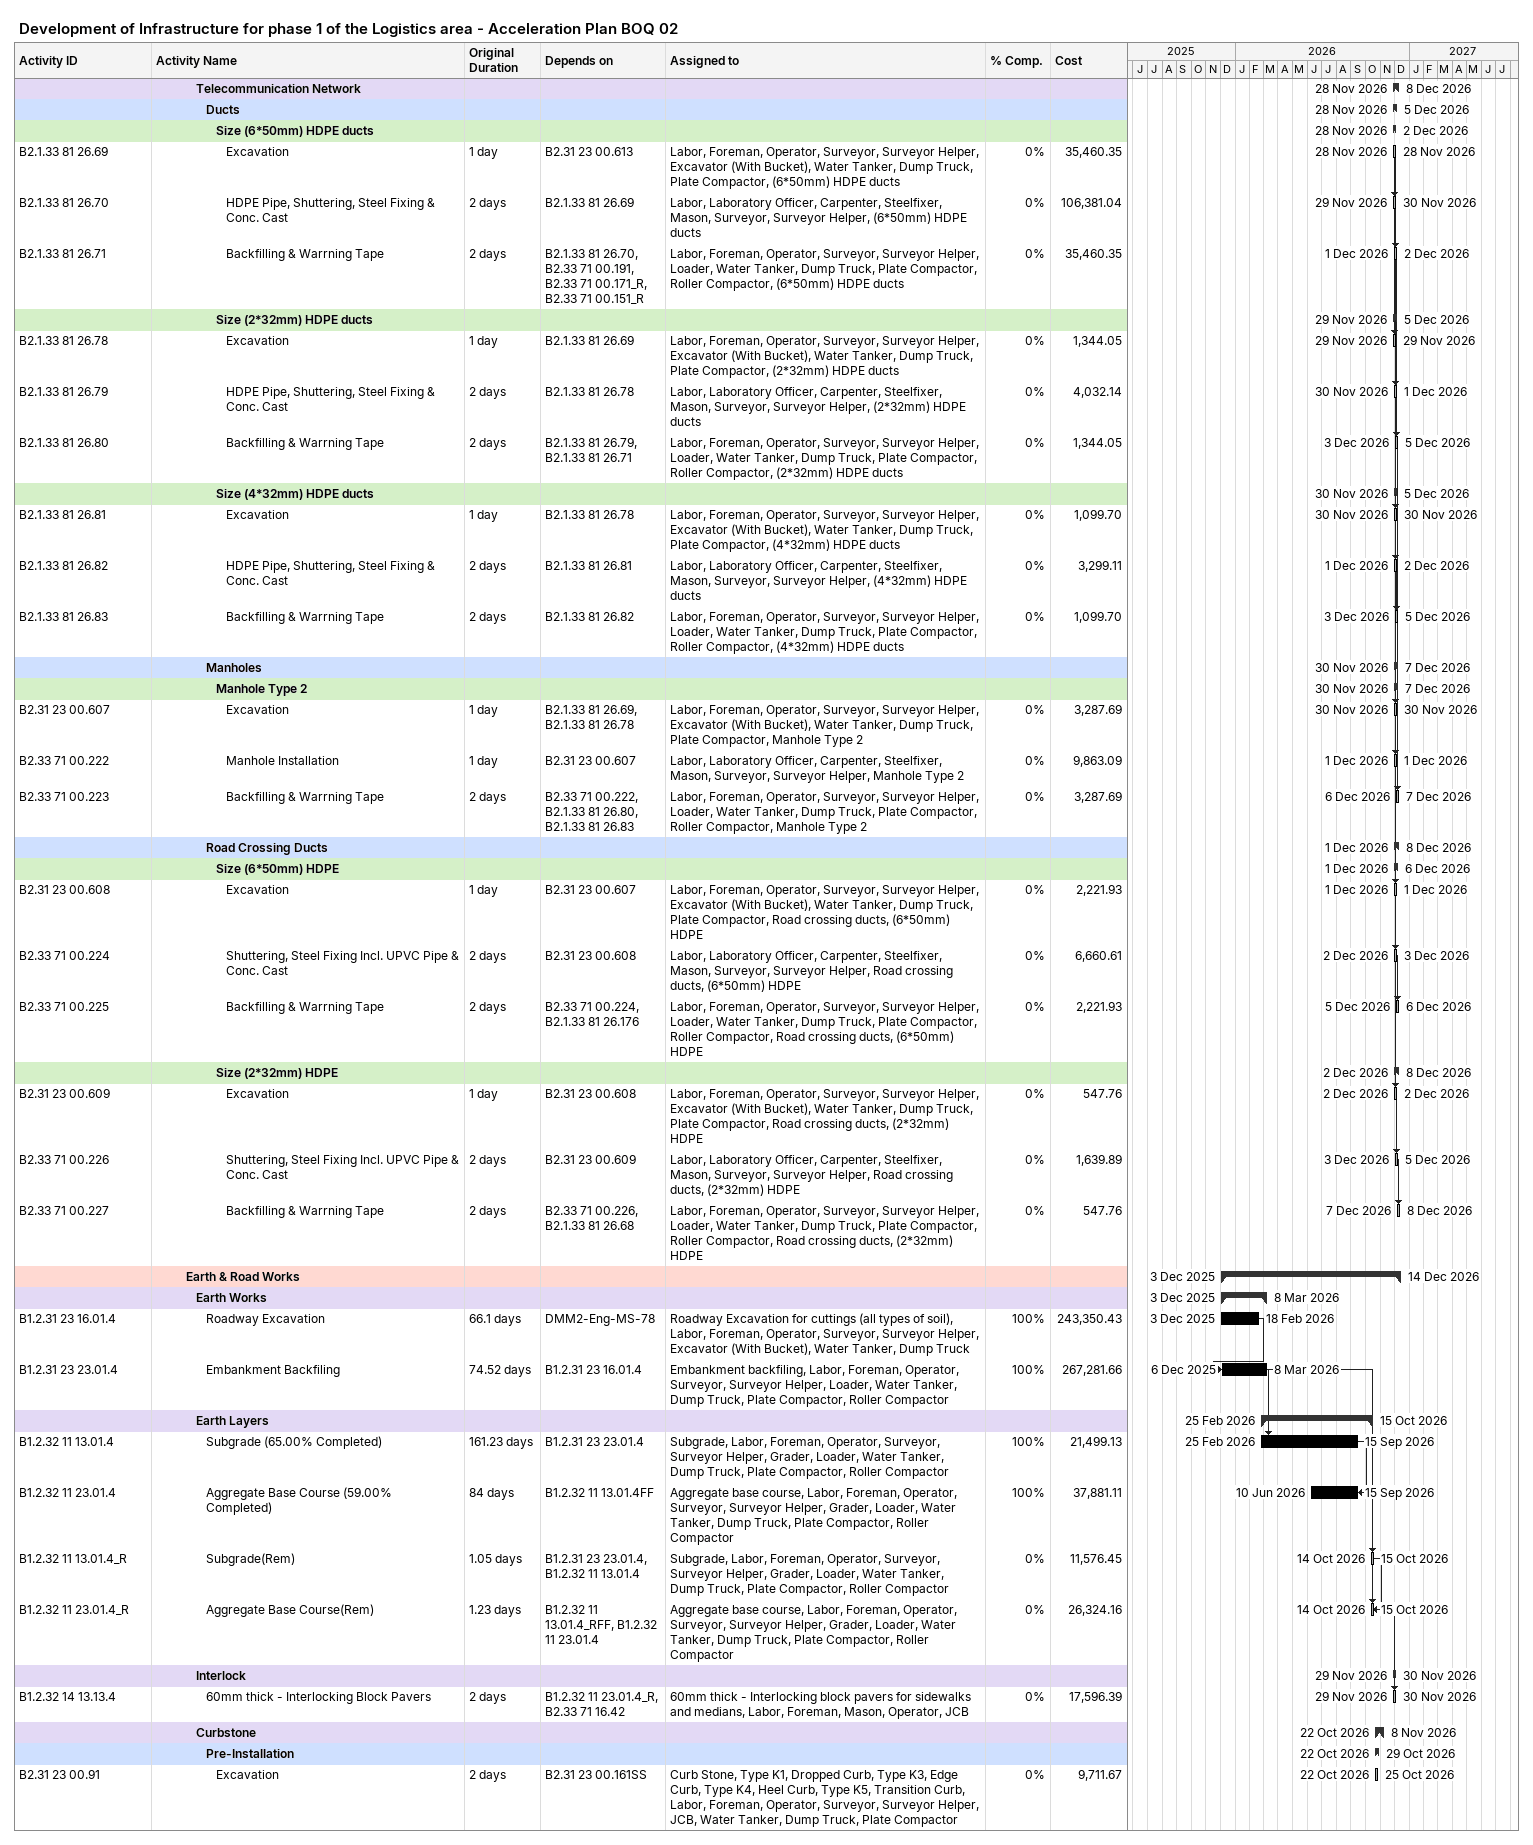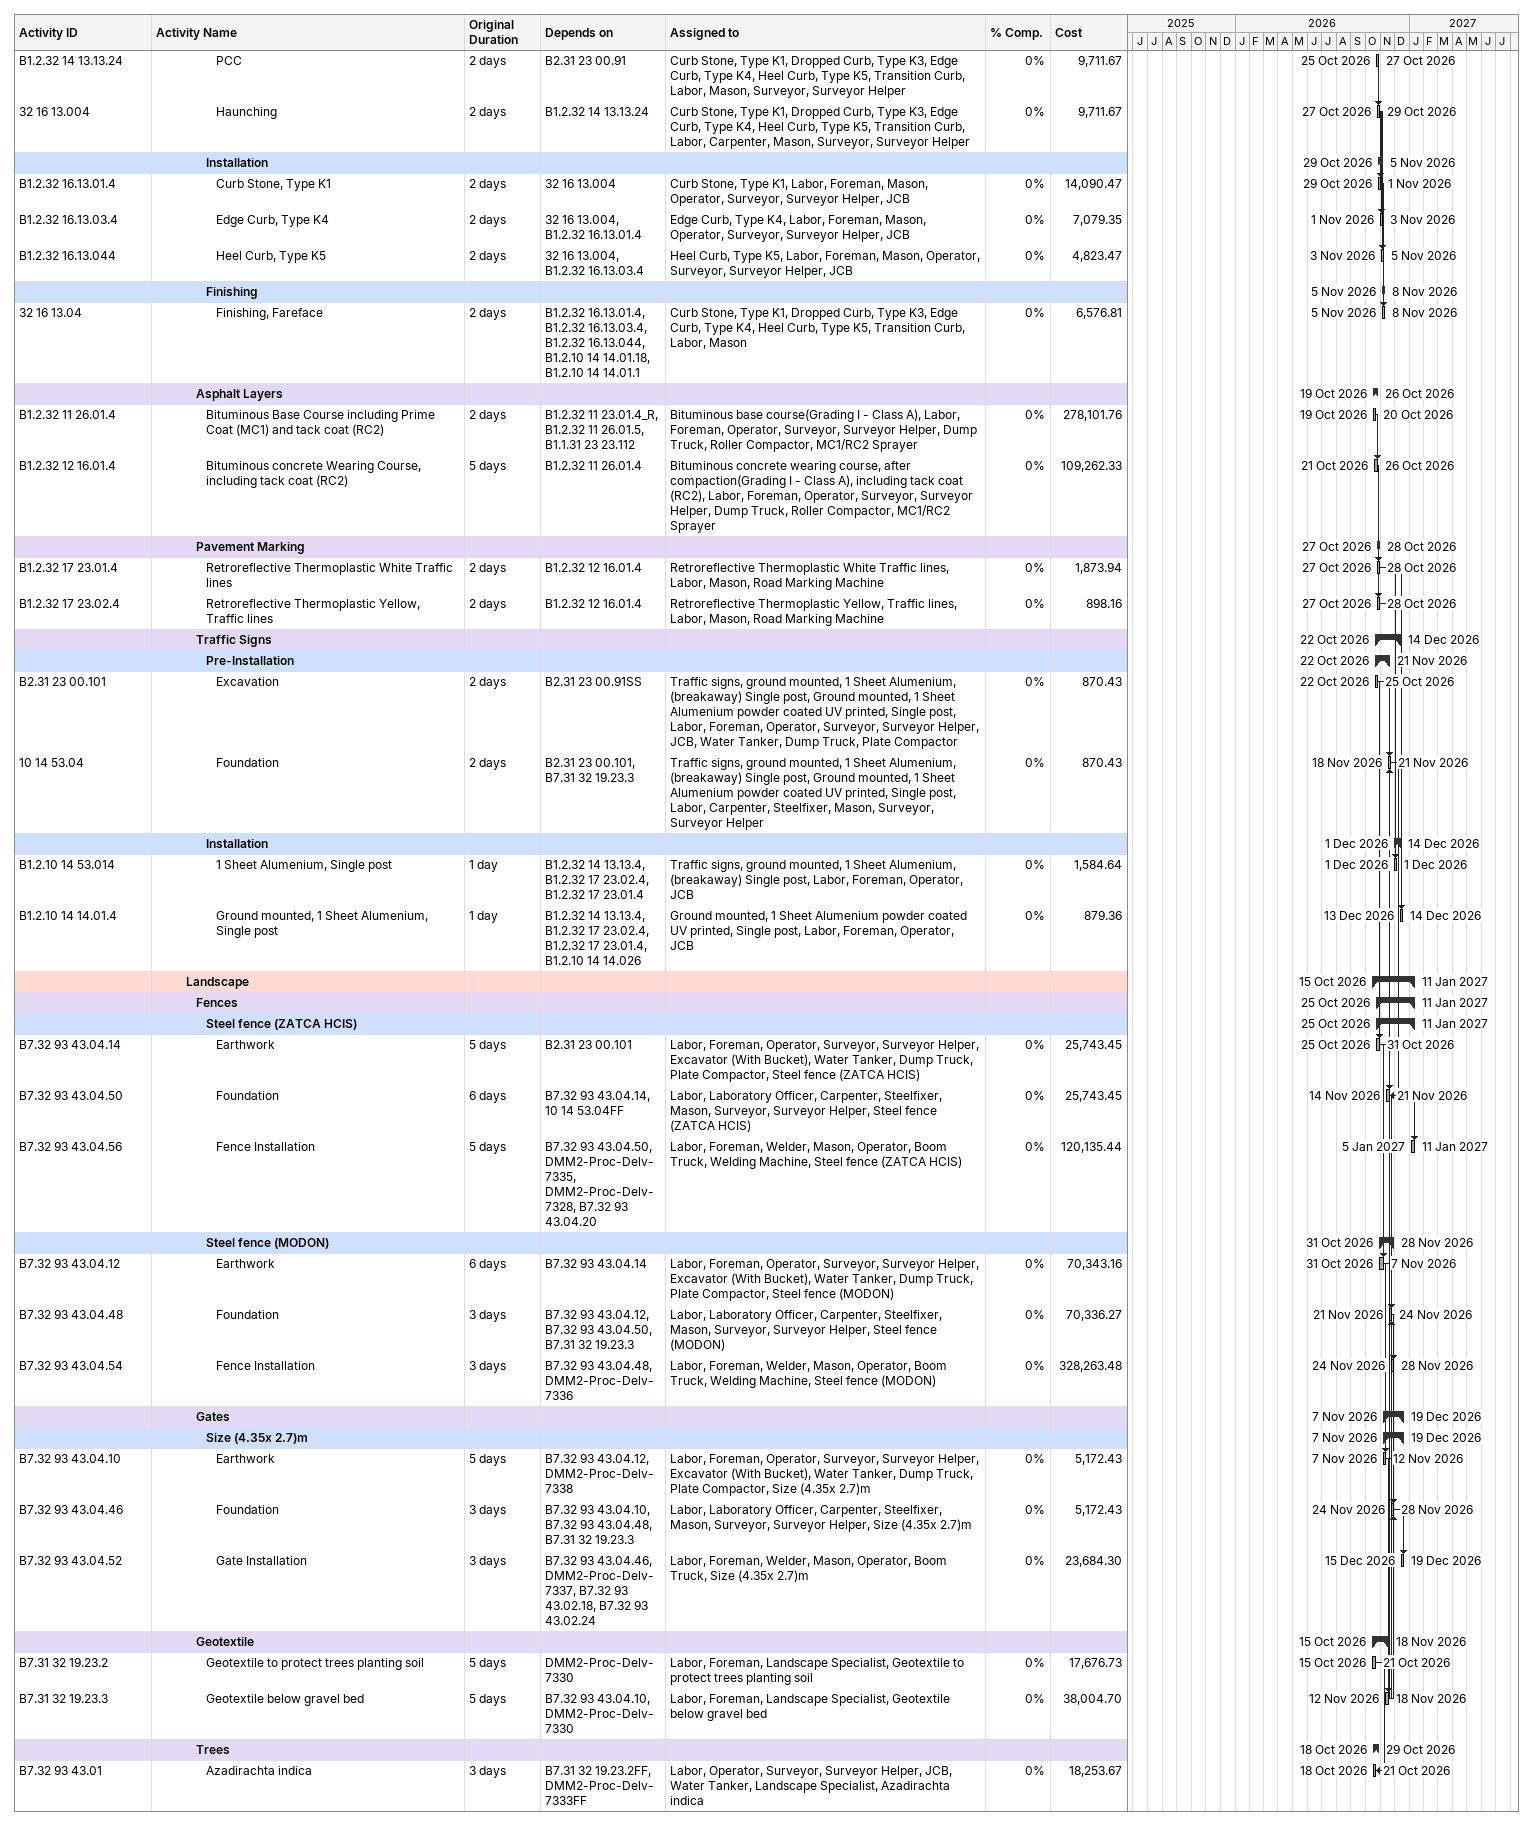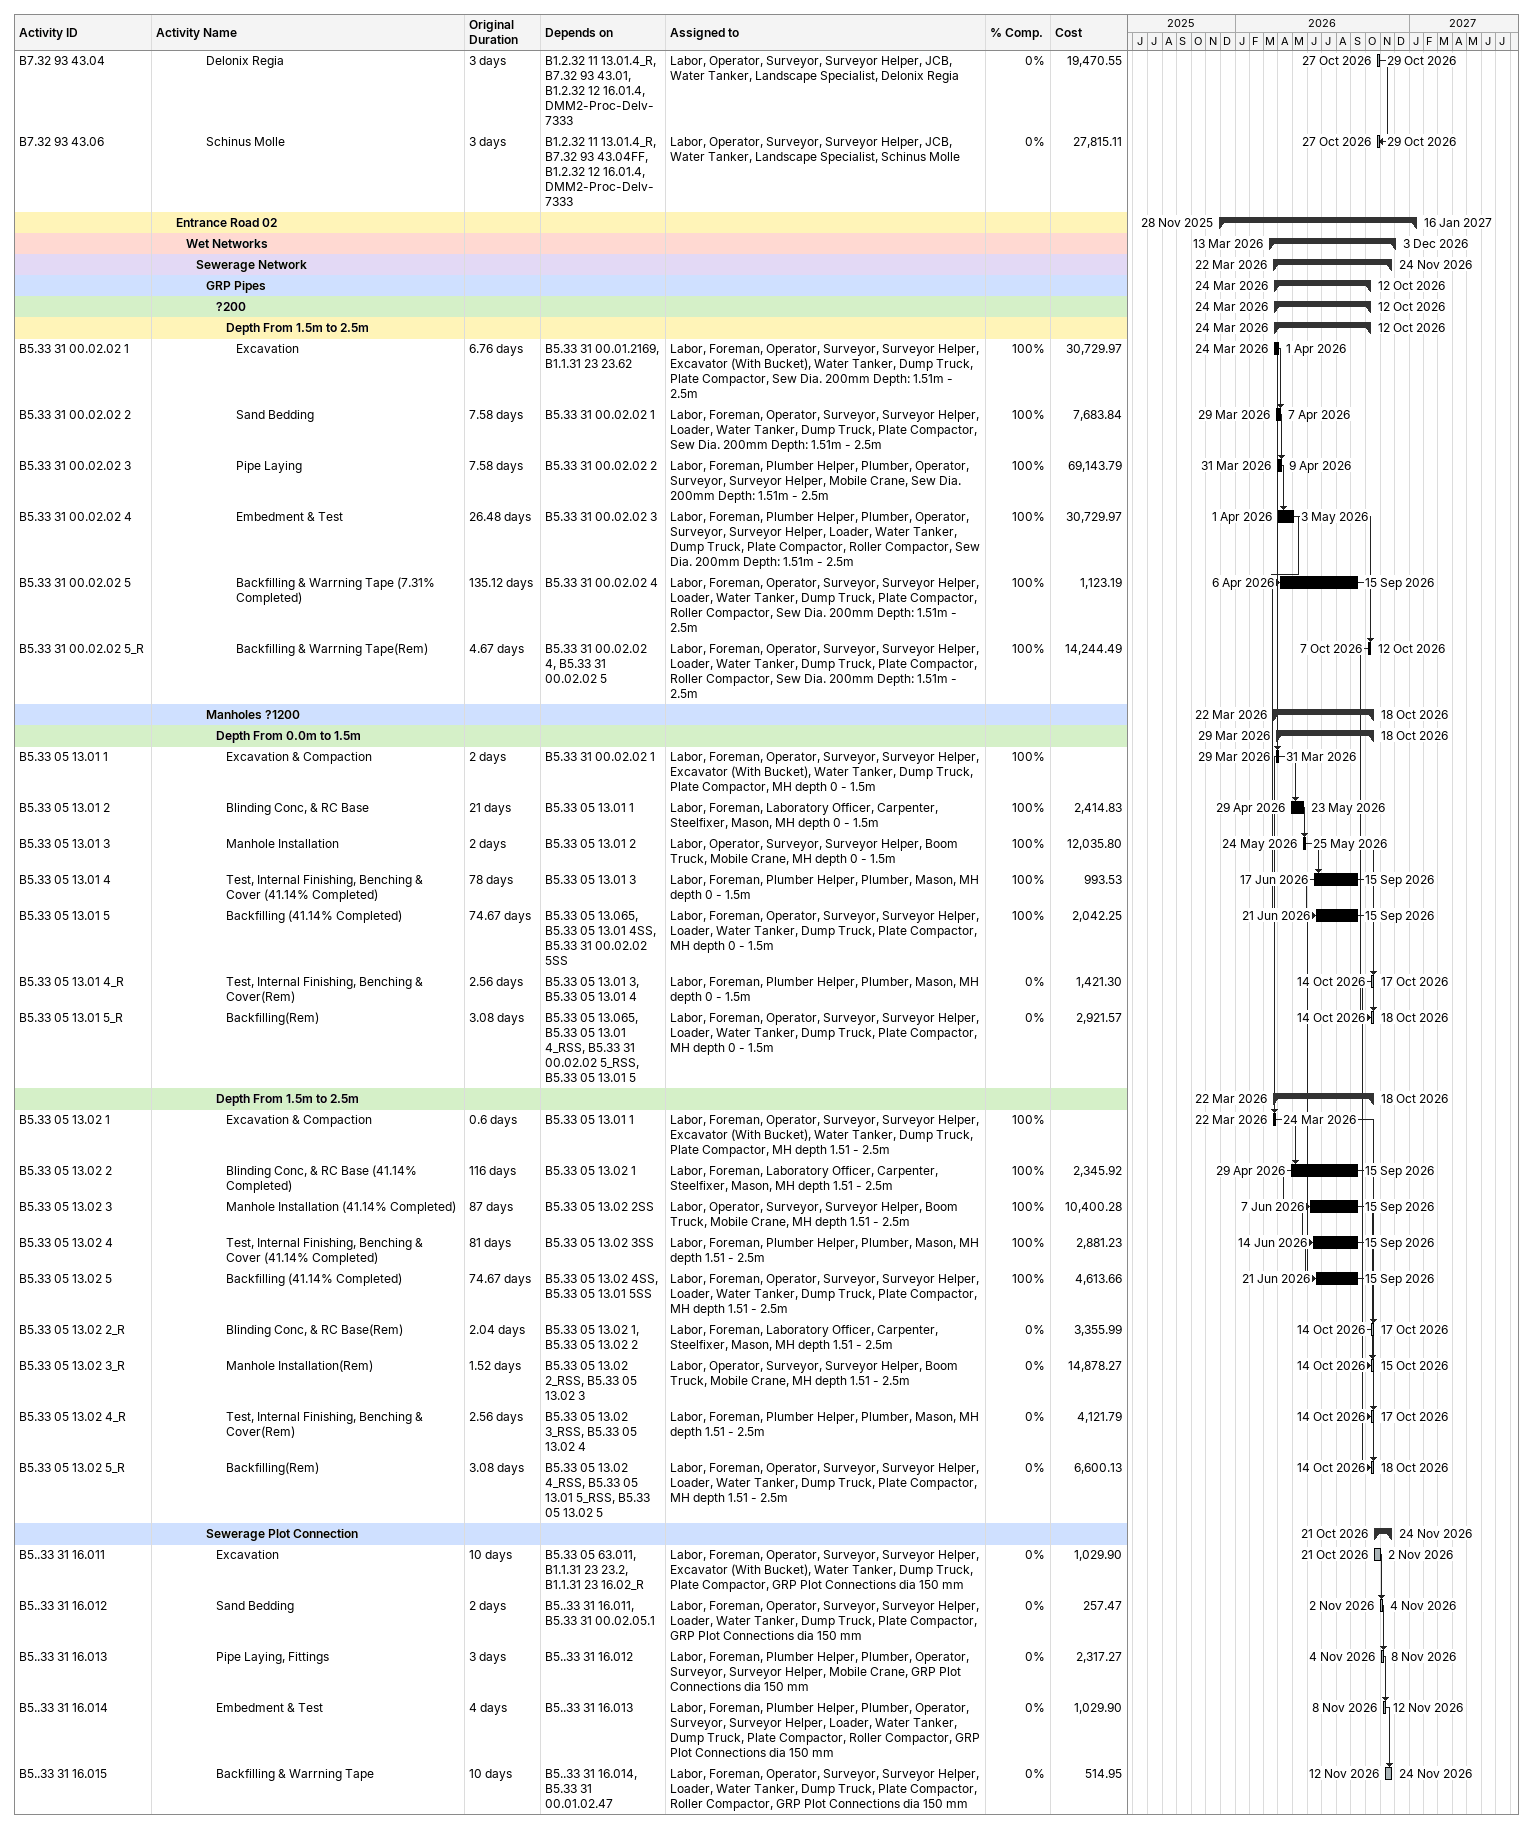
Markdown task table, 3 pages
Development of Infrastructure for phase 1 of the Logistics area - Acceleration Plan BOQ 02

| ID | Level | Task | Original duration | Start | Finish | Predecessors | Resources | % complete | Cost |
|---|---|---|---|---|---|---|---|---|---|
|  | 5 | **Telecommunication Network** |  | 2026-11-28 | 2026-12-08 |  |  |  |  |
|  | 6 | **Ducts** |  | 2026-11-28 | 2026-12-05 |  |  |  |  |
|  | 7 | **Size (6*50mm) HDPE ducts** |  | 2026-11-28 | 2026-12-02 |  |  |  |  |
| B2.1.33 81 26.69 | 8 | Excavation | 1d | 2026-11-28 | 2026-11-28 | B2.31 23 00.613 | Labor, Foreman, Operator, Surveyor, Surveyor Helper, Excavator (With Bucket), Water Tanker, Dump Truck, Plate Compactor, (6*50mm) HDPE ducts | 0 | 35460.35 |
| B2.1.33 81 26.70 | 8 | HDPE Pipe, Shuttering, Steel Fixing & Conc. Cast | 2d | 2026-11-29 | 2026-11-30 | B2.1.33 81 26.69 | Labor, Laboratory Officer, Carpenter, Steelfixer, Mason, Surveyor, Surveyor Helper, (6*50mm) HDPE ducts | 0 | 106381.04 |
| B2.1.33 81 26.71 | 8 | Backfilling & Warrning Tape | 2d | 2026-12-01 | 2026-12-02 | B2.1.33 81 26.70, B2.33 71 00.191, B2.33 71 00.171_R, B2.33 71 00.151_R | Labor, Foreman, Operator, Surveyor, Surveyor Helper, Loader, Water Tanker, Dump Truck, Plate Compactor, Roller Compactor, (6*50mm) HDPE ducts | 0 | 35460.35 |
|  | 7 | **Size (2*32mm) HDPE ducts** |  | 2026-11-29 | 2026-12-05 |  |  |  |  |
| B2.1.33 81 26.78 | 8 | Excavation | 1d | 2026-11-29 | 2026-11-29 | B2.1.33 81 26.69 | Labor, Foreman, Operator, Surveyor, Surveyor Helper, Excavator (With Bucket), Water Tanker, Dump Truck, Plate Compactor, (2*32mm) HDPE ducts | 0 | 1344.05 |
| B2.1.33 81 26.79 | 8 | HDPE Pipe, Shuttering, Steel Fixing & Conc. Cast | 2d | 2026-11-30 | 2026-12-01 | B2.1.33 81 26.78 | Labor, Laboratory Officer, Carpenter, Steelfixer, Mason, Surveyor, Surveyor Helper, (2*32mm) HDPE ducts | 0 | 4032.14 |
| B2.1.33 81 26.80 | 8 | Backfilling & Warrning Tape | 2d | 2026-12-03 | 2026-12-05 | B2.1.33 81 26.79, B2.1.33 81 26.71 | Labor, Foreman, Operator, Surveyor, Surveyor Helper, Loader, Water Tanker, Dump Truck, Plate Compactor, Roller Compactor, (2*32mm) HDPE ducts | 0 | 1344.05 |
|  | 7 | **Size (4*32mm) HDPE ducts** |  | 2026-11-30 | 2026-12-05 |  |  |  |  |
| B2.1.33 81 26.81 | 8 | Excavation | 1d | 2026-11-30 | 2026-11-30 | B2.1.33 81 26.78 | Labor, Foreman, Operator, Surveyor, Surveyor Helper, Excavator (With Bucket), Water Tanker, Dump Truck, Plate Compactor, (4*32mm) HDPE ducts | 0 | 1099.70 |
| B2.1.33 81 26.82 | 8 | HDPE Pipe, Shuttering, Steel Fixing & Conc. Cast | 2d | 2026-12-01 | 2026-12-02 | B2.1.33 81 26.81 | Labor, Laboratory Officer, Carpenter, Steelfixer, Mason, Surveyor, Surveyor Helper, (4*32mm) HDPE ducts | 0 | 3299.11 |
| B2.1.33 81 26.83 | 8 | Backfilling & Warrning Tape | 2d | 2026-12-03 | 2026-12-05 | B2.1.33 81 26.82 | Labor, Foreman, Operator, Surveyor, Surveyor Helper, Loader, Water Tanker, Dump Truck, Plate Compactor, Roller Compactor, (4*32mm) HDPE ducts | 0 | 1099.70 |
|  | 6 | **Manholes** |  | 2026-11-30 | 2026-12-07 |  |  |  |  |
|  | 7 | **Manhole Type 2** |  | 2026-11-30 | 2026-12-07 |  |  |  |  |
| B2.31 23 00.607 | 8 | Excavation | 1d | 2026-11-30 | 2026-11-30 | B2.1.33 81 26.69, B2.1.33 81 26.78 | Labor, Foreman, Operator, Surveyor, Surveyor Helper, Excavator (With Bucket), Water Tanker, Dump Truck, Plate Compactor, Manhole Type 2 | 0 | 3287.69 |
| B2.33 71 00.222 | 8 | Manhole Installation | 1d | 2026-12-01 | 2026-12-01 | B2.31 23 00.607 | Labor, Laboratory Officer, Carpenter, Steelfixer, Mason, Surveyor, Surveyor Helper, Manhole Type 2 | 0 | 9863.09 |
| B2.33 71 00.223 | 8 | Backfilling & Warrning Tape | 2d | 2026-12-06 | 2026-12-07 | B2.33 71 00.222, B2.1.33 81 26.80, B2.1.33 81 26.83 | Labor, Foreman, Operator, Surveyor, Surveyor Helper, Loader, Water Tanker, Dump Truck, Plate Compactor, Roller Compactor, Manhole Type 2 | 0 | 3287.69 |
|  | 6 | **Road Crossing Ducts** |  | 2026-12-01 | 2026-12-08 |  |  |  |  |
|  | 7 | **Size (6*50mm) HDPE** |  | 2026-12-01 | 2026-12-06 |  |  |  |  |
| B2.31 23 00.608 | 8 | Excavation | 1d | 2026-12-01 | 2026-12-01 | B2.31 23 00.607 | Labor, Foreman, Operator, Surveyor, Surveyor Helper, Excavator (With Bucket), Water Tanker, Dump Truck, Plate Compactor, Road crossing ducts, (6*50mm) HDPE | 0 | 2221.93 |
| B2.33 71 00.224 | 8 | Shuttering, Steel Fixing Incl. UPVC Pipe & Conc. Cast | 2d | 2026-12-02 | 2026-12-03 | B2.31 23 00.608 | Labor, Laboratory Officer, Carpenter, Steelfixer, Mason, Surveyor, Surveyor Helper, Road crossing ducts, (6*50mm) HDPE | 0 | 6660.61 |
| B2.33 71 00.225 | 8 | Backfilling & Warrning Tape | 2d | 2026-12-05 | 2026-12-06 | B2.33 71 00.224, B2.1.33 81 26.176 | Labor, Foreman, Operator, Surveyor, Surveyor Helper, Loader, Water Tanker, Dump Truck, Plate Compactor, Roller Compactor, Road crossing ducts, (6*50mm) HDPE | 0 | 2221.93 |
|  | 7 | **Size (2*32mm) HDPE** |  | 2026-12-02 | 2026-12-08 |  |  |  |  |
| B2.31 23 00.609 | 8 | Excavation | 1d | 2026-12-02 | 2026-12-02 | B2.31 23 00.608 | Labor, Foreman, Operator, Surveyor, Surveyor Helper, Excavator (With Bucket), Water Tanker, Dump Truck, Plate Compactor, Road crossing ducts, (2*32mm) HDPE | 0 | 547.76 |
| B2.33 71 00.226 | 8 | Shuttering, Steel Fixing Incl. UPVC Pipe & Conc. Cast | 2d | 2026-12-03 | 2026-12-05 | B2.31 23 00.609 | Labor, Laboratory Officer, Carpenter, Steelfixer, Mason, Surveyor, Surveyor Helper, Road crossing ducts, (2*32mm) HDPE | 0 | 1639.89 |
| B2.33 71 00.227 | 8 | Backfilling & Warrning Tape | 2d | 2026-12-07 | 2026-12-08 | B2.33 71 00.226, B2.1.33 81 26.68 | Labor, Foreman, Operator, Surveyor, Surveyor Helper, Loader, Water Tanker, Dump Truck, Plate Compactor, Roller Compactor, Road crossing ducts, (2*32mm) HDPE | 0 | 547.76 |
|  | 4 | **Earth & Road Works** |  | 2025-12-03 | 2026-12-14 |  |  |  |  |
|  | 5 | **Earth Works** |  | 2025-12-03 | 2026-03-08 |  |  |  |  |
| B1.2.31 23 16.01.4 | 6 | Roadway Excavation | 66.1d | 2025-12-03 | 2026-02-18 | DMM2-Eng-MS-78 | Roadway Excavation for cuttings (all types of soil), Labor, Foreman, Operator, Surveyor, Surveyor Helper, Excavator (With Bucket), Water Tanker, Dump Truck | 100 | 243350.43 |
| B1.2.31 23 23.01.4 | 6 | Embankment Backfiling | 74.52d | 2025-12-06 | 2026-03-08 | B1.2.31 23 16.01.4 | Embankment backfiling, Labor, Foreman, Operator, Surveyor, Surveyor Helper, Loader, Water Tanker, Dump Truck, Plate Compactor, Roller Compactor | 100 | 267281.66 |
|  | 5 | **Earth Layers** |  | 2026-02-25 | 2026-10-15 |  |  |  |  |
| B1.2.32 11 13.01.4 | 6 | Subgrade (65.00% Completed) | 161.23d | 2026-02-25 | 2026-09-15 | B1.2.31 23 23.01.4 | Subgrade, Labor, Foreman, Operator, Surveyor, Surveyor Helper, Grader, Loader, Water Tanker, Dump Truck, Plate Compactor, Roller Compactor | 100 | 21499.13 |
| B1.2.32 11 23.01.4 | 6 | Aggregate Base Course (59.00% Completed) | 84d | 2026-06-10 | 2026-09-15 | B1.2.32 11 13.01.4FF | Aggregate base course, Labor, Foreman, Operator, Surveyor, Surveyor Helper, Grader, Loader, Water Tanker, Dump Truck, Plate Compactor, Roller Compactor | 100 | 37881.11 |
| B1.2.32 11 13.01.4_R | 6 | Subgrade(Rem) | 1.05d | 2026-10-14 | 2026-10-15 | B1.2.31 23 23.01.4, B1.2.32 11 13.01.4 | Subgrade, Labor, Foreman, Operator, Surveyor, Surveyor Helper, Grader, Loader, Water Tanker, Dump Truck, Plate Compactor, Roller Compactor | 0 | 11576.45 |
| B1.2.32 11 23.01.4_R | 6 | Aggregate Base Course(Rem) | 1.23d | 2026-10-14 | 2026-10-15 | B1.2.32 11 13.01.4_RFF, B1.2.32 11 23.01.4 | Aggregate base course, Labor, Foreman, Operator, Surveyor, Surveyor Helper, Grader, Loader, Water Tanker, Dump Truck, Plate Compactor, Roller Compactor | 0 | 26324.16 |
|  | 5 | **Interlock** |  | 2026-11-29 | 2026-11-30 |  |  |  |  |
| B1.2.32 14 13.13.4 | 6 | 60mm thick - Interlocking Block Pavers | 2d | 2026-11-29 | 2026-11-30 | B1.2.32 11 23.01.4_R, B2.33 71 16.42 | 60mm thick - Interlocking block pavers for sidewalks and medians, Labor, Foreman, Mason, Operator, JCB | 0 | 17596.39 |
|  | 5 | **Curbstone** |  | 2026-10-22 | 2026-11-08 |  |  |  |  |
|  | 6 | **Pre-Installation** |  | 2026-10-22 | 2026-10-29 |  |  |  |  |
| B2.31 23 00.91 | 7 | Excavation | 2d | 2026-10-22 | 2026-10-25 | B2.31 23 00.161SS | Curb Stone, Type K1, Dropped Curb, Type K3, Edge Curb, Type K4, Heel Curb, Type K5, Transition Curb, Labor, Foreman, Operator, Surveyor, Surveyor Helper, JCB, Water Tanker, Dump Truck, Plate Compactor | 0 | 9711.67 |
| B1.2.32 14 13.13.24 | 7 | PCC | 2d | 2026-10-25 | 2026-10-27 | B2.31 23 00.91 | Curb Stone, Type K1, Dropped Curb, Type K3, Edge Curb, Type K4, Heel Curb, Type K5, Transition Curb, Labor, Mason, Surveyor, Surveyor Helper | 0 | 9711.67 |
| 32 16 13.004 | 7 | Haunching | 2d | 2026-10-27 | 2026-10-29 | B1.2.32 14 13.13.24 | Curb Stone, Type K1, Dropped Curb, Type K3, Edge Curb, Type K4, Heel Curb, Type K5, Transition Curb, Labor, Carpenter, Mason, Surveyor, Surveyor Helper | 0 | 9711.67 |
|  | 6 | **Installation** |  | 2026-10-29 | 2026-11-05 |  |  |  |  |
| B1.2.32 16.13.01.4 | 7 | Curb Stone, Type K1 | 2d | 2026-10-29 | 2026-11-01 | 32 16 13.004 | Curb Stone, Type K1, Labor, Foreman, Mason, Operator, Surveyor, Surveyor Helper, JCB | 0 | 14090.47 |
| B1.2.32 16.13.03.4 | 7 | Edge Curb, Type K4 | 2d | 2026-11-01 | 2026-11-03 | 32 16 13.004, B1.2.32 16.13.01.4 | Edge Curb, Type K4, Labor, Foreman, Mason, Operator, Surveyor, Surveyor Helper, JCB | 0 | 7079.35 |
| B1.2.32 16.13.044 | 7 | Heel Curb, Type K5 | 2d | 2026-11-03 | 2026-11-05 | 32 16 13.004, B1.2.32 16.13.03.4 | Heel Curb, Type K5, Labor, Foreman, Mason, Operator, Surveyor, Surveyor Helper, JCB | 0 | 4823.47 |
|  | 6 | **Finishing** |  | 2026-11-05 | 2026-11-08 |  |  |  |  |
| 32 16 13.04 | 7 | Finishing, Fareface | 2d | 2026-11-05 | 2026-11-08 | B1.2.32 16.13.01.4, B1.2.32 16.13.03.4, B1.2.32 16.13.044, B1.2.10 14 14.01.18, B1.2.10 14 14.01.1 | Curb Stone, Type K1, Dropped Curb, Type K3, Edge Curb, Type K4, Heel Curb, Type K5, Transition Curb, Labor, Mason | 0 | 6576.81 |
|  | 5 | **Asphalt Layers** |  | 2026-10-19 | 2026-10-26 |  |  |  |  |
| B1.2.32 11 26.01.4 | 6 | Bituminous Base Course including Prime Coat (MC1) and tack coat (RC2) | 2d | 2026-10-19 | 2026-10-20 | B1.2.32 11 23.01.4_R, B1.2.32 11 26.01.5, B1.1.31 23 23.112 | Bituminous base course(Grading I - Class A), Labor, Foreman, Operator, Surveyor, Surveyor Helper, Dump Truck, Roller Compactor, MC1/RC2 Sprayer | 0 | 278101.76 |
| B1.2.32 12 16.01.4 | 6 | Bituminous concrete Wearing Course, including tack coat (RC2) | 5d | 2026-10-21 | 2026-10-26 | B1.2.32 11 26.01.4 | Bituminous concrete wearing course, after compaction(Grading I - Class A), including tack coat (RC2), Labor, Foreman, Operator, Surveyor, Surveyor Helper, Dump Truck, Roller Compactor, MC1/RC2 Sprayer | 0 | 109262.33 |
|  | 5 | **Pavement Marking** |  | 2026-10-27 | 2026-10-28 |  |  |  |  |
| B1.2.32 17 23.01.4 | 6 | Retroreflective Thermoplastic White Traffic lines | 2d | 2026-10-27 | 2026-10-28 | B1.2.32 12 16.01.4 | Retroreflective Thermoplastic White Traffic lines, Labor, Mason, Road Marking Machine | 0 | 1873.94 |
| B1.2.32 17 23.02.4 | 6 | Retroreflective Thermoplastic Yellow, Traffic lines | 2d | 2026-10-27 | 2026-10-28 | B1.2.32 12 16.01.4 | Retroreflective Thermoplastic Yellow, Traffic lines, Labor, Mason, Road Marking Machine | 0 | 898.16 |
|  | 5 | **Traffic Signs** |  | 2026-10-22 | 2026-12-14 |  |  |  |  |
|  | 6 | **Pre-Installation** |  | 2026-10-22 | 2026-11-21 |  |  |  |  |
| B2.31 23 00.101 | 7 | Excavation | 2d | 2026-10-22 | 2026-10-25 | B2.31 23 00.91SS | Traffic signs, ground mounted, 1 Sheet Alumenium, (breakaway) Single post, Ground mounted, 1 Sheet Alumenium powder coated UV printed, Single post, Labor, Foreman, Operator, Surveyor, Surveyor Helper, JCB, Water Tanker, Dump Truck, Plate Compactor | 0 | 870.43 |
| 10 14 53.04 | 7 | Foundation | 2d | 2026-11-18 | 2026-11-21 | B2.31 23 00.101, B7.31 32 19.23.3 | Traffic signs, ground mounted, 1 Sheet Alumenium, (breakaway) Single post, Ground mounted, 1 Sheet Alumenium powder coated UV printed, Single post, Labor, Carpenter, Steelfixer, Mason, Surveyor, Surveyor Helper | 0 | 870.43 |
|  | 6 | **Installation** |  | 2026-12-01 | 2026-12-14 |  |  |  |  |
| B1.2.10 14 53.014 | 7 | 1 Sheet Alumenium, Single post | 1d | 2026-12-01 | 2026-12-01 | B1.2.32 14 13.13.4, B1.2.32 17 23.02.4, B1.2.32 17 23.01.4 | Traffic signs, ground mounted, 1 Sheet Alumenium, (breakaway) Single post, Labor, Foreman, Operator, JCB | 0 | 1584.64 |
| B1.2.10 14 14.01.4 | 7 | Ground mounted, 1 Sheet Alumenium, Single post | 1d | 2026-12-13 | 2026-12-14 | B1.2.32 14 13.13.4, B1.2.32 17 23.02.4, B1.2.32 17 23.01.4, B1.2.10 14 14.026 | Ground mounted, 1 Sheet Alumenium powder coated UV printed, Single post, Labor, Foreman, Operator, JCB | 0 | 879.36 |
|  | 4 | **Landscape** |  | 2026-10-15 | 2027-01-11 |  |  |  |  |
|  | 5 | **Fences** |  | 2026-10-25 | 2027-01-11 |  |  |  |  |
|  | 6 | **Steel fence (ZATCA HCIS)** |  | 2026-10-25 | 2027-01-11 |  |  |  |  |
| B7.32 93 43.04.14 | 7 | Earthwork | 5d | 2026-10-25 | 2026-10-31 | B2.31 23 00.101 | Labor, Foreman, Operator, Surveyor, Surveyor Helper, Excavator (With Bucket), Water Tanker, Dump Truck, Plate Compactor, Steel fence (ZATCA HCIS) | 0 | 25743.45 |
| B7.32 93 43.04.50 | 7 | Foundation | 6d | 2026-11-14 | 2026-11-21 | B7.32 93 43.04.14, 10 14 53.04FF | Labor, Laboratory Officer, Carpenter, Steelfixer, Mason, Surveyor, Surveyor Helper, Steel fence (ZATCA HCIS) | 0 | 25743.45 |
| B7.32 93 43.04.56 | 7 | Fence Installation | 5d | 2027-01-05 | 2027-01-11 | B7.32 93 43.04.50, DMM2-Proc-Delv-7335, DMM2-Proc-Delv-7328, B7.32 93 43.04.20 | Labor, Foreman, Welder, Mason, Operator, Boom Truck, Welding Machine, Steel fence (ZATCA HCIS) | 0 | 120135.44 |
|  | 6 | **Steel fence (MODON)** |  | 2026-10-31 | 2026-11-28 |  |  |  |  |
| B7.32 93 43.04.12 | 7 | Earthwork | 6d | 2026-10-31 | 2026-11-07 | B7.32 93 43.04.14 | Labor, Foreman, Operator, Surveyor, Surveyor Helper, Excavator (With Bucket), Water Tanker, Dump Truck, Plate Compactor, Steel fence (MODON) | 0 | 70343.16 |
| B7.32 93 43.04.48 | 7 | Foundation | 3d | 2026-11-21 | 2026-11-24 | B7.32 93 43.04.12, B7.32 93 43.04.50, B7.31 32 19.23.3 | Labor, Laboratory Officer, Carpenter, Steelfixer, Mason, Surveyor, Surveyor Helper, Steel fence (MODON) | 0 | 70336.27 |
| B7.32 93 43.04.54 | 7 | Fence Installation | 3d | 2026-11-24 | 2026-11-28 | B7.32 93 43.04.48, DMM2-Proc-Delv-7336 | Labor, Foreman, Welder, Mason, Operator, Boom Truck, Welding Machine, Steel fence (MODON) | 0 | 328263.48 |
|  | 5 | **Gates** |  | 2026-11-07 | 2026-12-19 |  |  |  |  |
|  | 6 | **Size (4.35x 2.7)m** |  | 2026-11-07 | 2026-12-19 |  |  |  |  |
| B7.32 93 43.04.10 | 7 | Earthwork | 5d | 2026-11-07 | 2026-11-12 | B7.32 93 43.04.12, DMM2-Proc-Delv-7338 | Labor, Foreman, Operator, Surveyor, Surveyor Helper, Excavator (With Bucket), Water Tanker, Dump Truck, Plate Compactor, Size (4.35x 2.7)m | 0 | 5172.43 |
| B7.32 93 43.04.46 | 7 | Foundation | 3d | 2026-11-24 | 2026-11-28 | B7.32 93 43.04.10, B7.32 93 43.04.48, B7.31 32 19.23.3 | Labor, Laboratory Officer, Carpenter, Steelfixer, Mason, Surveyor, Surveyor Helper, Size (4.35x 2.7)m | 0 | 5172.43 |
| B7.32 93 43.04.52 | 7 | Gate Installation | 3d | 2026-12-15 | 2026-12-19 | B7.32 93 43.04.46, DMM2-Proc-Delv-7337, B7.32 93 43.02.18, B7.32 93 43.02.24 | Labor, Foreman, Welder, Mason, Operator, Boom Truck, Size (4.35x 2.7)m | 0 | 23684.30 |
|  | 5 | **Geotextile** |  | 2026-10-15 | 2026-11-18 |  |  |  |  |
| B7.31 32 19.23.2 | 6 | Geotextile to protect trees planting soil | 5d | 2026-10-15 | 2026-10-21 | DMM2-Proc-Delv-7330 | Labor, Foreman, Landscape Specialist, Geotextile to protect trees planting soil | 0 | 17676.73 |
| B7.31 32 19.23.3 | 6 | Geotextile below gravel bed | 5d | 2026-11-12 | 2026-11-18 | B7.32 93 43.04.10, DMM2-Proc-Delv-7330 | Labor, Foreman, Landscape Specialist, Geotextile below gravel bed | 0 | 38004.70 |
|  | 5 | **Trees** |  | 2026-10-18 | 2026-10-29 |  |  |  |  |
| B7.32 93 43.01 | 6 | Azadirachta indica | 3d | 2026-10-18 | 2026-10-21 | B7.31 32 19.23.2FF, DMM2-Proc-Delv-7333FF | Labor, Operator, Surveyor, Surveyor Helper, JCB, Water Tanker, Landscape Specialist, Azadirachta indica | 0 | 18253.67 |
| B7.32 93 43.04 | 6 | Delonix Regia | 3d | 2026-10-27 | 2026-10-29 | B1.2.32 11 13.01.4_R, B7.32 93 43.01, B1.2.32 12 16.01.4, DMM2-Proc-Delv-7333 | Labor, Operator, Surveyor, Surveyor Helper, JCB, Water Tanker, Landscape Specialist, Delonix Regia | 0 | 19470.55 |
| B7.32 93 43.06 | 6 | Schinus Molle | 3d | 2026-10-27 | 2026-10-29 | B1.2.32 11 13.01.4_R, B7.32 93 43.04FF, B1.2.32 12 16.01.4, DMM2-Proc-Delv-7333 | Labor, Operator, Surveyor, Surveyor Helper, JCB, Water Tanker, Landscape Specialist, Schinus Molle | 0 | 27815.11 |
|  | 3 | **Entrance Road 02** |  | 2025-11-28 | 2027-01-16 |  |  |  |  |
|  | 4 | **Wet Networks** |  | 2026-03-13 | 2026-12-03 |  |  |  |  |
|  | 5 | **Sewerage Network** |  | 2026-03-22 | 2026-11-24 |  |  |  |  |
|  | 6 | **GRP Pipes** |  | 2026-03-24 | 2026-10-12 |  |  |  |  |
|  | 7 | **?200** |  | 2026-03-24 | 2026-10-12 |  |  |  |  |
|  | 8 | **Depth From 1.5m to 2.5m** |  | 2026-03-24 | 2026-10-12 |  |  |  |  |
| B5.33 31 00.02.02 1 | 9 | Excavation | 6.76d | 2026-03-24 | 2026-04-01 | B5.33 31 00.01.2169, B1.1.31 23 23.62 | Labor, Foreman, Operator, Surveyor, Surveyor Helper, Excavator (With Bucket), Water Tanker, Dump Truck, Plate Compactor, Sew Dia. 200mm Depth: 1.51m - 2.5m | 100 | 30729.97 |
| B5.33 31 00.02.02 2 | 9 | Sand Bedding | 7.58d | 2026-03-29 | 2026-04-07 | B5.33 31 00.02.02 1 | Labor, Foreman, Operator, Surveyor, Surveyor Helper, Loader, Water Tanker, Dump Truck, Plate Compactor, Sew Dia. 200mm Depth: 1.51m - 2.5m | 100 | 7683.84 |
| B5.33 31 00.02.02 3 | 9 | Pipe Laying | 7.58d | 2026-03-31 | 2026-04-09 | B5.33 31 00.02.02 2 | Labor, Foreman, Plumber Helper, Plumber, Operator, Surveyor, Surveyor Helper, Mobile Crane, Sew Dia. 200mm Depth: 1.51m - 2.5m | 100 | 69143.79 |
| B5.33 31 00.02.02 4 | 9 | Embedment & Test | 26.48d | 2026-04-01 | 2026-05-03 | B5.33 31 00.02.02 3 | Labor, Foreman, Plumber Helper, Plumber, Operator, Surveyor, Surveyor Helper, Loader, Water Tanker, Dump Truck, Plate Compactor, Roller Compactor, Sew Dia. 200mm Depth: 1.51m - 2.5m | 100 | 30729.97 |
| B5.33 31 00.02.02 5 | 9 | Backfilling & Warrning Tape (7.31% Completed) | 135.12d | 2026-04-06 | 2026-09-15 | B5.33 31 00.02.02 4 | Labor, Foreman, Operator, Surveyor, Surveyor Helper, Loader, Water Tanker, Dump Truck, Plate Compactor, Roller Compactor, Sew Dia. 200mm Depth: 1.51m - 2.5m | 100 | 1123.19 |
| B5.33 31 00.02.02 5_R | 9 | Backfilling & Warrning Tape(Rem) | 4.67d | 2026-10-07 | 2026-10-12 | B5.33 31 00.02.02 4, B5.33 31 00.02.02 5 | Labor, Foreman, Operator, Surveyor, Surveyor Helper, Loader, Water Tanker, Dump Truck, Plate Compactor, Roller Compactor, Sew Dia. 200mm Depth: 1.51m - 2.5m | 100 | 14244.49 |
|  | 6 | **Manholes ?1200** |  | 2026-03-22 | 2026-10-18 |  |  |  |  |
|  | 7 | **Depth From 0.0m to 1.5m** |  | 2026-03-29 | 2026-10-18 |  |  |  |  |
| B5.33 05 13.01 1 | 8 | Excavation & Compaction | 2d | 2026-03-29 | 2026-03-31 | B5.33 31 00.02.02 1 | Labor, Foreman, Operator, Surveyor, Surveyor Helper, Excavator (With Bucket), Water Tanker, Dump Truck, Plate Compactor, MH depth 0 - 1.5m | 100 |  |
| B5.33 05 13.01 2 | 8 | Blinding Conc, & RC Base | 21d | 2026-04-29 | 2026-05-23 | B5.33 05 13.01 1 | Labor, Foreman, Laboratory Officer, Carpenter, Steelfixer, Mason, MH depth 0 - 1.5m | 100 | 2414.83 |
| B5.33 05 13.01 3 | 8 | Manhole Installation | 2d | 2026-05-24 | 2026-05-25 | B5.33 05 13.01 2 | Labor, Operator, Surveyor, Surveyor Helper, Boom Truck, Mobile Crane, MH depth 0 - 1.5m | 100 | 12035.80 |
| B5.33 05 13.01 4 | 8 | Test, Internal Finishing, Benching & Cover (41.14% Completed) | 78d | 2026-06-17 | 2026-09-15 | B5.33 05 13.01 3 | Labor, Foreman, Plumber Helper, Plumber, Mason, MH depth 0 - 1.5m | 100 | 993.53 |
| B5.33 05 13.01 5 | 8 | Backfilling (41.14% Completed) | 74.67d | 2026-06-21 | 2026-09-15 | B5.33 05 13.065, B5.33 05 13.01 4SS, B5.33 31 00.02.02 5SS | Labor, Foreman, Operator, Surveyor, Surveyor Helper, Loader, Water Tanker, Dump Truck, Plate Compactor, MH depth 0 - 1.5m | 100 | 2042.25 |
| B5.33 05 13.01 4_R | 8 | Test, Internal Finishing, Benching & Cover(Rem) | 2.56d | 2026-10-14 | 2026-10-17 | B5.33 05 13.01 3, B5.33 05 13.01 4 | Labor, Foreman, Plumber Helper, Plumber, Mason, MH depth 0 - 1.5m | 0 | 1421.30 |
| B5.33 05 13.01 5_R | 8 | Backfilling(Rem) | 3.08d | 2026-10-14 | 2026-10-18 | B5.33 05 13.065, B5.33 05 13.01 4_RSS, B5.33 31 00.02.02 5_RSS, B5.33 05 13.01 5 | Labor, Foreman, Operator, Surveyor, Surveyor Helper, Loader, Water Tanker, Dump Truck, Plate Compactor, MH depth 0 - 1.5m | 0 | 2921.57 |
|  | 7 | **Depth From 1.5m to 2.5m** |  | 2026-03-22 | 2026-10-18 |  |  |  |  |
| B5.33 05 13.02 1 | 8 | Excavation & Compaction | 0.6d | 2026-03-22 | 2026-03-24 | B5.33 05 13.01 1 | Labor, Foreman, Operator, Surveyor, Surveyor Helper, Excavator (With Bucket), Water Tanker, Dump Truck, Plate Compactor, MH depth 1.51 - 2.5m | 100 |  |
| B5.33 05 13.02 2 | 8 | Blinding Conc, & RC Base (41.14% Completed) | 116d | 2026-04-29 | 2026-09-15 | B5.33 05 13.02 1 | Labor, Foreman, Laboratory Officer, Carpenter, Steelfixer, Mason, MH depth 1.51 - 2.5m | 100 | 2345.92 |
| B5.33 05 13.02 3 | 8 | Manhole Installation (41.14% Completed) | 87d | 2026-06-07 | 2026-09-15 | B5.33 05 13.02 2SS | Labor, Operator, Surveyor, Surveyor Helper, Boom Truck, Mobile Crane, MH depth 1.51 - 2.5m | 100 | 10400.28 |
| B5.33 05 13.02 4 | 8 | Test, Internal Finishing, Benching & Cover (41.14% Completed) | 81d | 2026-06-14 | 2026-09-15 | B5.33 05 13.02 3SS | Labor, Foreman, Plumber Helper, Plumber, Mason, MH depth 1.51 - 2.5m | 100 | 2881.23 |
| B5.33 05 13.02 5 | 8 | Backfilling (41.14% Completed) | 74.67d | 2026-06-21 | 2026-09-15 | B5.33 05 13.02 4SS, B5.33 05 13.01 5SS | Labor, Foreman, Operator, Surveyor, Surveyor Helper, Loader, Water Tanker, Dump Truck, Plate Compactor, MH depth 1.51 - 2.5m | 100 | 4613.66 |
| B5.33 05 13.02 2_R | 8 | Blinding Conc, & RC Base(Rem) | 2.04d | 2026-10-14 | 2026-10-17 | B5.33 05 13.02 1, B5.33 05 13.02 2 | Labor, Foreman, Laboratory Officer, Carpenter, Steelfixer, Mason, MH depth 1.51 - 2.5m | 0 | 3355.99 |
| B5.33 05 13.02 3_R | 8 | Manhole Installation(Rem) | 1.52d | 2026-10-14 | 2026-10-15 | B5.33 05 13.02 2_RSS, B5.33 05 13.02 3 | Labor, Operator, Surveyor, Surveyor Helper, Boom Truck, Mobile Crane, MH depth 1.51 - 2.5m | 0 | 14878.27 |
| B5.33 05 13.02 4_R | 8 | Test, Internal Finishing, Benching & Cover(Rem) | 2.56d | 2026-10-14 | 2026-10-17 | B5.33 05 13.02 3_RSS, B5.33 05 13.02 4 | Labor, Foreman, Plumber Helper, Plumber, Mason, MH depth 1.51 - 2.5m | 0 | 4121.79 |
| B5.33 05 13.02 5_R | 8 | Backfilling(Rem) | 3.08d | 2026-10-14 | 2026-10-18 | B5.33 05 13.02 4_RSS, B5.33 05 13.01 5_RSS, B5.33 05 13.02 5 | Labor, Foreman, Operator, Surveyor, Surveyor Helper, Loader, Water Tanker, Dump Truck, Plate Compactor, MH depth 1.51 - 2.5m | 0 | 6600.13 |
|  | 6 | **Sewerage Plot Connection** |  | 2026-10-21 | 2026-11-24 |  |  |  |  |
| B5..33 31 16.011 | 7 | Excavation | 10d | 2026-10-21 | 2026-11-02 | B5.33 05 63.011, B1.1.31 23 23.2, B1.1.31 23 16.02_R | Labor, Foreman, Operator, Surveyor, Surveyor Helper, Excavator (With Bucket), Water Tanker, Dump Truck, Plate Compactor, GRP Plot Connections dia 150 mm | 0 | 1029.90 |
| B5..33 31 16.012 | 7 | Sand Bedding | 2d | 2026-11-02 | 2026-11-04 | B5..33 31 16.011, B5.33 31 00.02.05.1 | Labor, Foreman, Operator, Surveyor, Surveyor Helper, Loader, Water Tanker, Dump Truck, Plate Compactor, GRP Plot Connections dia 150 mm | 0 | 257.47 |
| B5..33 31 16.013 | 7 | Pipe Laying, Fittings | 3d | 2026-11-04 | 2026-11-08 | B5..33 31 16.012 | Labor, Foreman, Plumber Helper, Plumber, Operator, Surveyor, Surveyor Helper, Mobile Crane, GRP Plot Connections dia 150 mm | 0 | 2317.27 |
| B5..33 31 16.014 | 7 | Embedment & Test | 4d | 2026-11-08 | 2026-11-12 | B5..33 31 16.013 | Labor, Foreman, Plumber Helper, Plumber, Operator, Surveyor, Surveyor Helper, Loader, Water Tanker, Dump Truck, Plate Compactor, Roller Compactor, GRP Plot Connections dia 150 mm | 0 | 1029.90 |
| B5..33 31 16.015 | 7 | Backfilling & Warrning Tape | 10d | 2026-11-12 | 2026-11-24 | B5..33 31 16.014, B5.33 31 00.01.02.47 | Labor, Foreman, Operator, Surveyor, Surveyor Helper, Loader, Water Tanker, Dump Truck, Plate Compactor, Roller Compactor, GRP Plot Connections dia 150 mm | 0 | 514.95 |
